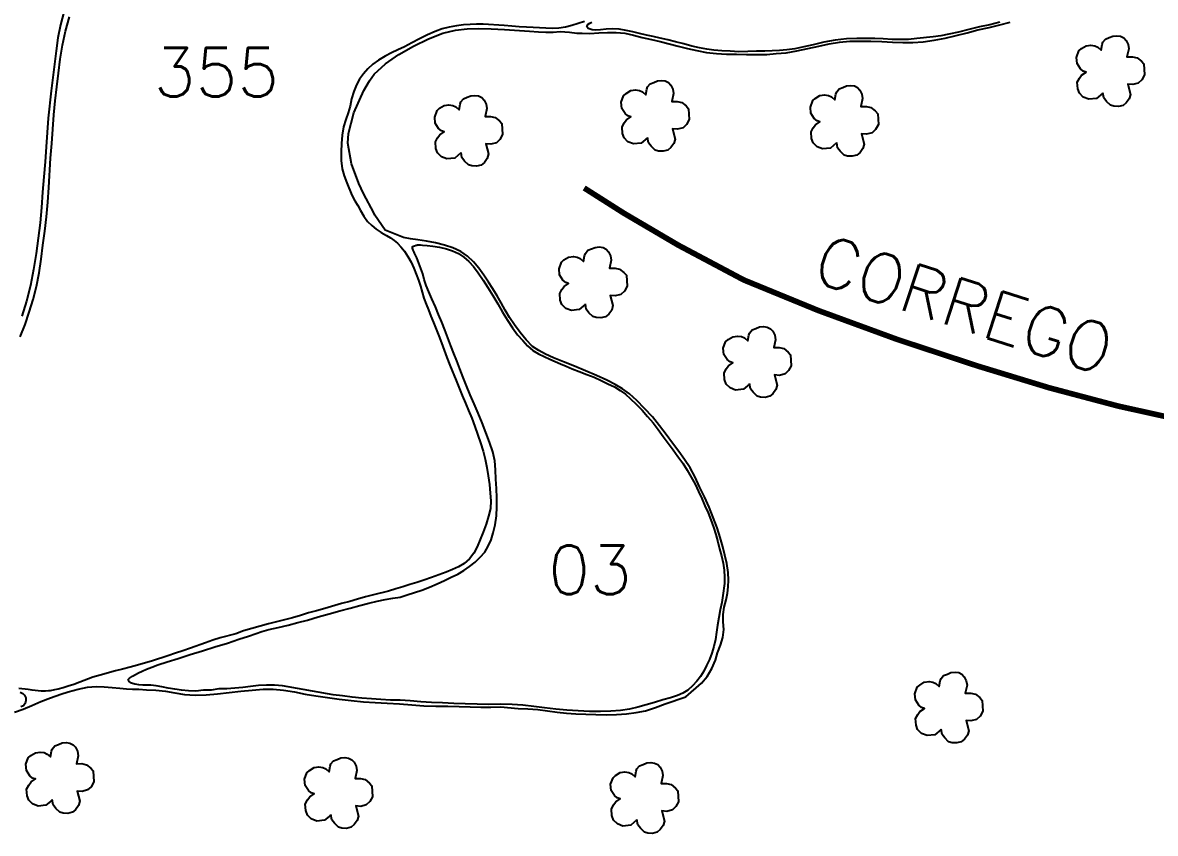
# Model space of a CAD drawing. Extents: x 729642 to 735582, y 7828609 to 7832809.
# Drawn here: x 732047 to 732651, y 7830048 to 7830480 of the extents above; entities that cross this region are included whole.
import ezdxf

# ---------------------------------------------------------------- set-up
doc = ezdxf.new("R2010")
doc.units = 0
doc.header["$MEASUREMENT"] = 0
doc.linetypes.add('CONTINUO', pattern=[0])
doc.linetypes.add('LIN0', pattern=[0])
for name, color, linetype in [('0114000611', 1, 'Continuous'), ('0114000611002', 5, 'LIN0'), ('0114000611003', 5, 'LIN0'), ('0114000611354', 5, 'LIN0'), ('0114000611355', 5, 'LIN0'), ('0114000611359', 5, 'LIN0'), ('_SIMBOLO ARVORE', 94, 'Continuous'), ('CURSOS_D_AGUA', 4, 'Continuous'), ('TEXTO_NUN_TAL', 7, 'Continuous')]:
    doc.layers.add(name, color=color, linetype=linetype)
doc.layers.add('TEXTO_DIVERSOS', color=7, linetype='Continuous', lineweight=5)
doc.styles.add('Simplex', font='simplex.shx')

msp = doc.modelspace()

# ---------------------------------------------------------------- linework, layer by layer
at = {"layer": '0114000611'}
msp.add_lwpolyline([(732043.06, 7830112.31), (732047.67, 7830114.08), (732052.3, 7830115.93), (732057.1, 7830118.01), (732062.24, 7830120.06), (732067.75, 7830121.97), (732071.66, 7830123.14), (732076.94, 7830124.69), (732081.92, 7830125.8), (732086.51, 7830126.15), (732090.88, 7830125.91), (732095.15, 7830125.56), (732099.23, 7830125.19), (732102.72, 7830124.88), (732105.82, 7830124.65), (732109.24, 7830124.64), (732113.4, 7830124.3), (732118.3, 7830124.06), (732123.5, 7830123.5), (732128.47, 7830122.62), (732133.69, 7830121.78), (732139.25, 7830121.39), (732145.09, 7830121.55), (732151.21, 7830122.16), (732157.42, 7830122.87), (732163.55, 7830123.53), (732169.63, 7830124.2), (732175.51, 7830124.68), (732180.8, 7830124.67), (732186.35, 7830124.09), (732192.11, 7830123.14), (732197.83, 7830122.02), (732203.62, 7830121.06), (732209.68, 7830120.18), (732215.97, 7830119.34), (732222.38, 7830118.58), (732228.85, 7830117.95), (732235.23, 7830117.47), (732241.57, 7830117.12), (732248.12, 7830116.85), (732254.6, 7830116.33), (732261.07, 7830115.81), (732267.48, 7830115.58), (732273.79, 7830115.53), (732279.89, 7830115.47), (732285.74, 7830115.25), (732291.44, 7830114.99), (732296.81, 7830115.06), (732301.85, 7830115.22), (732311.33, 7830114.4), (732316.54, 7830114.09), (732321.78, 7830113.79), (732326.95, 7830113.07), (732332.1, 7830112.4), (732337.09, 7830111.95), (732342.09, 7830111.58), (732347.29, 7830111.31), (732352.69, 7830111.13), (732358.21, 7830111.03), (732363.75, 7830111.24), (732369.03, 7830111.56), (732374.08, 7830112.23), (732379.04, 7830113.09), (732384.41, 7830114.94), (732389.56, 7830116.89), (732400.58, 7830120.54), (732408.91, 7830127.9), (732411.97, 7830131.43), (732414.53, 7830135.67), (732416.38, 7830140.03), (732417.41, 7830144.08), (732419.03, 7830148.13), (732420.36, 7830152.24), (732420.76, 7830156.44), (732420.41, 7830160.58), (732420.43, 7830164.5), (732421.11, 7830168.37), (732422.07, 7830172.27), (732422.85, 7830175.84), (732423.17, 7830179.16), (732423.25, 7830182.63), (732423.17, 7830186.82), (732422.48, 7830191.51), (732421.38, 7830195.94), (732420.24, 7830200.5), (732418.97, 7830205.47), (732417.33, 7830210.62), (732415.22, 7830216.06), (732413.02, 7830221.56), (732410.6, 7830227.05), (732407.96, 7830232.36), (732405.5, 7830237.55), (732402.86, 7830242.49), (732399.93, 7830246.99), (732396.85, 7830251.29), (732393.57, 7830255.66), (732390.15, 7830260.26), (732386.58, 7830264.95), (732382.77, 7830269.67), (732378.67, 7830274.18), (732374.55, 7830278.4), (732370.55, 7830281.95), (732366.86, 7830284.71), (732363.01, 7830287.01), (732358.54, 7830289.19), (732353.01, 7830291.76), (732347.16, 7830294.27), (732341.25, 7830296.62), (732335.54, 7830299.01), (732330.21, 7830301.12), (732325.93, 7830303.18), (732322.24, 7830304.96), (732318.92, 7830307.23), (732315.6, 7830310.71), (732312.29, 7830314.63), (732309.39, 7830318.65), (732306.77, 7830322.69), (732304.44, 7830326.57), (732302.3, 7830330.37), (732300.11, 7830334.14), (732297.86, 7830337.86), (732295.49, 7830341.5), (732292.97, 7830345.18), (732290.34, 7830348.83), (732287.5, 7830352.32), (732284.31, 7830355.38), (732280.69, 7830357.8), (732276.6, 7830359.66), (732272.03, 7830361.15), (732267.23, 7830362.32), (732262.42, 7830363.25), (732257.96, 7830364.02), (732253.98, 7830364.57), (732250.16, 7830365.22), (732240.48, 7830369.15), (732234.99, 7830377.06), (732234.35, 7830378.34), (732228.85, 7830388.76), (732226.52, 7830393.92), (732222.52, 7830404.5), (732220.64, 7830415.52), (732220.88, 7830420.58), (732223.84, 7830431.69), (732229.07, 7830443.57), (732232.05, 7830448.73), (732234.63, 7830452.18), (732240.59, 7830457.7), (732247.73, 7830462.73), (732255.5, 7830467.16), (732263.52, 7830471.09), (732271.22, 7830474.08), (732277.89, 7830475.66), (732284.06, 7830476.33), (732290.32, 7830476.61), (732296.96, 7830476.36), (732303.98, 7830476.08), (732317.41, 7830475.13), (732322.16, 7830474.71), (732326.06, 7830474.57), (732329.99, 7830474.58), (732333.63, 7830474.94), (732336.12, 7830474.79), (732338.7, 7830474.62), (732342.52, 7830474.15), (732345.31, 7830474.1), (732349.56, 7830473.95), (732354.23, 7830474.23), (732358.89, 7830474.41), (732363.49, 7830474.4), (732368.17, 7830474.01), (732372.66, 7830473.1), (732377.43, 7830471.84), (732382.33, 7830470.73), (732387.02, 7830469.59), (732391.76, 7830468.47), (732396.59, 7830467.21), (732401.45, 7830465.88), (732406.51, 7830464.8), (732411.57, 7830463.77), (732416.88, 7830463.32), (732422.23, 7830462.98), (732427.55, 7830462.84), (732432.94, 7830462.78), (732438.41, 7830462.8), (732443.75, 7830462.8), (732448.76, 7830463.2), (732454.04, 7830463.64), (732459.78, 7830464.72), (732465.64, 7830465.89), (732471.39, 7830467.1), (732476.93, 7830468.33), (732482.4, 7830469.31), (732487.9, 7830469.75), (732493.55, 7830469.82), (732499.13, 7830469.82), (732504.92, 7830469.6), (732510.71, 7830469.22), (732516.11, 7830469.11), (732521.56, 7830469.18), (732527.07, 7830469.55), (732532.82, 7830470.3), (732538.69, 7830471.48), (732544.64, 7830472.88), (732550.41, 7830474.3), (732556.19, 7830475.85), (732562.07, 7830477.15), (732567.79, 7830478.45), (732573.28, 7830479.93)], dxfattribs=at)
at = {"layer": '0114000611002', "linetype": 'ByBlock'}
msp.add_lwpolyline([(732567.89, 7830480.01), (732562.5, 7830478.57), (732556.97, 7830477.4), (732551.34, 7830476.08), (732545.82, 7830474.7), (732540.75, 7830473.52), (732536.34, 7830472.58), (732532.28, 7830472.15), (732523.65, 7830471.2), (732519.27, 7830470.79), (732514.96, 7830470.64), (732510.41, 7830470.75), (732505.78, 7830471.04), (732501.22, 7830471.26), (732496.67, 7830471.26), (732491.65, 7830471.31), (732486.09, 7830471.02), (732480.11, 7830470.37), (732474.1, 7830469.24), (732468.39, 7830467.88), (732463.53, 7830466.8), (732458.74, 7830465.82), (732454.42, 7830465.13), (732450.42, 7830464.86), (732446.55, 7830464.63), (732442.61, 7830464.52), (732438.25, 7830464.41), (732433.66, 7830464.27), (732428.85, 7830464.23), (732424.17, 7830464.46), (732419.75, 7830464.75), (732415.6, 7830465.11), (732411.73, 7830465.58), (732407.86, 7830466.31), (732403.81, 7830467.2), (732399.62, 7830468.35), (732395.13, 7830469.41), (732390.94, 7830470.6), (732386.85, 7830471.5), (732383.25, 7830472.28), (732379.66, 7830473.07), (732375.99, 7830473.92), (732372.35, 7830474.83), (732368.78, 7830475.53), (732365.14, 7830476.14), (732361.63, 7830476.4), (732358.25, 7830476.24), (732355.12, 7830475.86), (732352.53, 7830475.69), (732350.67, 7830475.9), (732348.6, 7830476.5), (732348.23, 7830477.04), (732347.89, 7830477.68), (732348.56, 7830478.94), (732349.55, 7830479.43), (732350.53, 7830479.88)], dxfattribs=at)
at = {"layer": '0114000611003', "linetype": 'ByBlock', "elevation": 704.2}
msp.add_lwpolyline([(732104.38, 7830130.59), (732105.89, 7830131.52), (732107.46, 7830132.41), (732109.02, 7830133.27), (732110.98, 7830134.24), (732113.43, 7830135.35), (732116.17, 7830136.43), (732119.44, 7830137.56), (732124.3, 7830139.18), (732130.22, 7830141), (732136.6, 7830143.07), (732143.12, 7830145.14), (732149.83, 7830147.11), (732156.46, 7830149.14), (732162.58, 7830151.21), (732167.71, 7830152.91), (732171.73, 7830154.33), (732174.84, 7830155.44), (732178.52, 7830156.36), (732183.51, 7830157.41), (732188.89, 7830158.7), (732193.92, 7830160.11), (732199.05, 7830161.4), (732204.78, 7830163.09), (732210.63, 7830164.75), (732216.37, 7830166.29), (732221.9, 7830167.74), (732227.04, 7830169.24), (732231.84, 7830170.49), (732236.28, 7830171.59), (732240.51, 7830172.46), (732244.54, 7830173.12), (732248.46, 7830173.7), (732252.16, 7830174.81), (732256.03, 7830176.08), (732259.98, 7830177.47), (732264.03, 7830179.04), (732268.13, 7830180.7), (732271.99, 7830182.58), (732275.66, 7830184.31), (732279.15, 7830185.96), (732282.42, 7830187.78), (732285.44, 7830189.91), (732288.37, 7830192.34), (732291.13, 7830194.93), (732293.48, 7830197.69), (732295.39, 7830200.8), (732296.85, 7830204.19), (732298.04, 7830207.89), (732299.06, 7830212.26), (732299.78, 7830216.93), (732299.98, 7830221.76), (732299.89, 7830226.63), (732299.71, 7830231.54), (732299.47, 7830236.51), (732299.31, 7830241.43), (732298.83, 7830246.24), (732297.84, 7830251.14), (732296.12, 7830256.19), (732294.11, 7830261.34), (732292.07, 7830266.59), (732289.98, 7830271.73), (732287.89, 7830276.67), (732285.76, 7830281.47), (732283.75, 7830286.14), (732281.95, 7830290.7), (732280.29, 7830295.32), (732278.57, 7830299.48), (732277, 7830303.46), (732275.5, 7830307.54), (732273.87, 7830311.76), (732272.19, 7830316.11), (732270.58, 7830320.22), (732268.96, 7830324.2), (732267.22, 7830328.26), (732265.38, 7830332.5), (732263.69, 7830336.34), (732262.24, 7830339.75), (732261.28, 7830342.89), (732260.48, 7830345.95), (732259.53, 7830348.75), (732258.39, 7830351.57), (732257.32, 7830354.46), (732256.09, 7830356.84), (732255.87, 7830357.39), (732255.35, 7830358.56), (732255.06, 7830359.62), (732255.12, 7830360.41), (732256.07, 7830360.81), (732256.9, 7830361.11), (732257.49, 7830361.11), (732257.66, 7830361.28), (732258.51, 7830361.36), (732259.22, 7830361.3), (732260.42, 7830361.24), (732262.84, 7830361.02), (732265.89, 7830360.66), (732269.5, 7830360.03), (732273.07, 7830359.2), (732276.4, 7830358.12), (732279.49, 7830356.65), (732282.39, 7830354.81), (732284.97, 7830352.51), (732287.51, 7830349.76), (732290.05, 7830346.4), (732292.61, 7830342.57), (732295.23, 7830338.53), (732297.84, 7830334.28), (732300.41, 7830329.95), (732303, 7830325.5), (732305.58, 7830321.14), (732308.23, 7830317.12), (732311.01, 7830313.46), (732313.73, 7830310.31), (732316.33, 7830307.47), (732319.11, 7830305.09), (732322.1, 7830303.27), (732325.16, 7830301.77), (732328.15, 7830300.46), (732330.95, 7830299.21), (732333.94, 7830297.94), (732336.88, 7830296.68), (732340.04, 7830295.3), (732343.79, 7830293.8), (732347.8, 7830292.35), (732351.74, 7830290.77), (732355.51, 7830289.05), (732359.15, 7830287.29), (732362.65, 7830285.61), (732365.65, 7830283.81), (732368.4, 7830281.73), (732371.21, 7830279.25), (732374.24, 7830276.43), (732377.28, 7830273.22), (732380.27, 7830269.9), (732383.16, 7830266.44), (732385.92, 7830262.93), (732388.56, 7830259.31), (732391.2, 7830255.71), (732393.85, 7830252.21), (732396.4, 7830248.66), (732398.95, 7830245.09), (732401.26, 7830241.38), (732403.49, 7830237.6), (732405.56, 7830233.78), (732407.37, 7830229.94), (732409.17, 7830226.17), (732410.81, 7830222.36), (732412.44, 7830218.63), (732413.84, 7830214.79), (732415.26, 7830210.93), (732416.52, 7830206.99), (732417.64, 7830203.18), (732418.6, 7830199.4), (732419.58, 7830195.61), (732420.42, 7830191.77), (732421, 7830187.97), (732421.27, 7830184.3), (732421.23, 7830180.85), (732420.39, 7830174.46), (732419.7, 7830170.75), (732418.9, 7830166.99), (732418.11, 7830162.9), (732417.52, 7830158.82), (732416.97, 7830154.95), (732416.33, 7830151.19), (732415.53, 7830147.42), (732414.51, 7830143.84), (732413.19, 7830140.39), (732411.67, 7830137.18), (732410.11, 7830134.22), (732408.42, 7830131.4), (732406.47, 7830128.89), (732404.08, 7830126.34), (732401.71, 7830124.05), (732399.05, 7830122.54), (732396.09, 7830121.33), (732392.42, 7830120.04), (732388.32, 7830118.88), (732383.93, 7830117.58), (732379.45, 7830116.3), (732375.09, 7830115.1), (732370.56, 7830114.07), (732365.84, 7830113.27), (732360.73, 7830112.84), (732355.18, 7830112.78), (732349.34, 7830112.82), (732343.27, 7830113.07), (732337.27, 7830113.48), (732331.31, 7830114.02), (732325.4, 7830114.75), (732319.57, 7830115.43), (732313.84, 7830116.07), (732308.07, 7830116.45), (732302.04, 7830116.57), (732295.77, 7830116.56), (732289.44, 7830116.62), (732283.14, 7830116.78), (732276.98, 7830117.03), (732270.97, 7830117.33), (732265.1, 7830117.6), (732259.43, 7830117.94), (732253.85, 7830118.35), (732248.41, 7830118.72), (732243.24, 7830118.85), (732238.23, 7830119.13), (732233.16, 7830119.56), (732227.98, 7830119.87), (732222.84, 7830120.34), (732217.78, 7830121.02), (732212.8, 7830121.64), (732185.8, 7830126.42), (732181.45, 7830126.74), (732177.21, 7830126.84), (732173, 7830126.57), (732168.8, 7830126.07), (732164.6, 7830125.56), (732160.37, 7830125.13), (732156.12, 7830124.75), (732151.89, 7830124.75), (732147.74, 7830124.14), (732143.71, 7830124.14), (732139.67, 7830123.63), (732135.81, 7830123.74), (732131.98, 7830124.11), (732128.42, 7830124.63), (732124.84, 7830125.22), (732121.56, 7830125.84), (732118.46, 7830126.43), (732115.59, 7830126.74), (732113.58, 7830126.75), (732112.6, 7830126.71), (732111.4, 7830126.85), (732109.3, 7830127.03), (732107.14, 7830127.35), (732105.44, 7830127.91), (732104.2, 7830128.71), (732103.57, 7830129.73), (732104.38, 7830130.59)], dxfattribs=at)
at = {"layer": '0114000611354', "color": 5}
msp.add_lwpolyline([(732069.39, 7830485.19), (732067.56, 7830478.53), (732066.22, 7830471.63), (732065.27, 7830464.61), (732064.43, 7830457.55), (732062.67, 7830443.45), (732061.08, 7830428.81), (732060.45, 7830421.24), (732059.96, 7830413.52), (732059.42, 7830405.58), (732058.7, 7830397.51), (732058.04, 7830389.39), (732057.48, 7830381.2), (732056.71, 7830373.1), (732055.73, 7830364.92), (732054.53, 7830356.64), (732053.22, 7830348.23), (732051.5, 7830339.72), (732049.39, 7830331.34), (732046.97, 7830323.41)], dxfattribs=at)
at = {"layer": '0114000611355', "color": 5}
for points in [[(732046.15, 7830312.28), (732048.66, 7830318.83), (732050.84, 7830325.43), (732052.95, 7830332.22), (732054.73, 7830339.2), (732056.17, 7830346.39), (732057.26, 7830353.71), (732058.24, 7830361.09), (732059.16, 7830368.62), (732060.02, 7830376.3), (732060.74, 7830384.09), (732061.37, 7830391.92), (732062.32, 7830407.58), (732062.96, 7830415.39), (732064.05, 7830430.62), (732064.74, 7830438.08), (732065.54, 7830445.44), (732066.42, 7830452.77), (732067.41, 7830460.21), (732068.57, 7830467.68), (732070.2, 7830475.18), (732072.28, 7830482.85)], [(732346.66, 7830480.34), (732343.26, 7830479.2), (732339.88, 7830478.2), (732336.48, 7830477.31), (732333.02, 7830476.72), (732329.55, 7830476.63), (732326.03, 7830476.66), (732319.27, 7830477.05), (732315.66, 7830477.36), (732311.82, 7830477.54), (732307.93, 7830477.79), (732303.92, 7830478.08), (732292.66, 7830478.81), (732289.18, 7830478.89), (732285.72, 7830478.78), (732282.17, 7830478.46), (732278.38, 7830477.99), (732274.55, 7830477.32), (732270.87, 7830476.33), (732267.12, 7830474.97), (732263.02, 7830473.27), (732258.74, 7830471.09), (732254.6, 7830468.94), (732250.78, 7830466.87), (732247.24, 7830465.2), (732243.77, 7830463.62), (732240.43, 7830461.77), (732237, 7830459.75), (732233.88, 7830457.49), (732231.23, 7830455.01), (732228.91, 7830452.35), (732226.86, 7830449.58), (732225.18, 7830446.5), (732223.75, 7830442.93), (732222.58, 7830439.12), (732221.75, 7830435.23), (732220.84, 7830431.57), (732219.52, 7830428.05), (732218.3, 7830424.12), (732217.55, 7830419.84), (732217.14, 7830415.4), (732216.98, 7830410.85), (732217.05, 7830406.21), (732217.56, 7830401.89), (732218.66, 7830398.06), (732220.01, 7830394.4), (732222.73, 7830387.75), (732224.33, 7830384.86), (732225.93, 7830382.25), (732227.37, 7830379.59), (732229.07, 7830376.58), (732231.07, 7830373.84), (732233.34, 7830371.59), (732235.75, 7830369.69), (732238.42, 7830367.85), (732241.13, 7830366.28), (732243.35, 7830365.02), (732245.26, 7830363.73), (732246.97, 7830362.19), (732248.83, 7830360.33), (732250.78, 7830357.93), (732252.61, 7830355.12), (732254.24, 7830352.09), (732255.7, 7830348.98), (732258.19, 7830342.59), (732259.33, 7830339.36), (732260.25, 7830336.17), (732261.13, 7830333), (732262.28, 7830329.79), (732263.49, 7830326.64), (732264.76, 7830323.38), (732266.24, 7830320.04), (732268.97, 7830312.9), (732270.43, 7830309.12), (732273.4, 7830301.3), (732274.99, 7830297.23), (732278.32, 7830289.06), (732281.44, 7830281.13), (732283.21, 7830277.06), (732284.91, 7830273.04), (732286.57, 7830268.94), (732288.2, 7830264.57), (732291.24, 7830255.87), (732292.6, 7830251.49), (732293.67, 7830247.16), (732294.56, 7830242.76), (732295.31, 7830238.21), (732295.99, 7830233.62), (732296.46, 7830229.09), (732296.78, 7830224.89), (732296.53, 7830220.84), (732295.57, 7830216.78), (732294.19, 7830212.49), (732292.62, 7830208.28), (732289.46, 7830200.51), (732287.63, 7830197.01), (732285.33, 7830194), (732282.63, 7830191.61), (732279.6, 7830189.83), (732276.41, 7830188.41), (732272.96, 7830187), (732265.1, 7830184.2), (732261.14, 7830182.76), (732257.33, 7830181.53), (732253.67, 7830180.32), (732249.86, 7830179.15), (732246.1, 7830178.02), (732242.18, 7830176.91), (732234.22, 7830174.92), (732230.08, 7830173.79), (732225.8, 7830172.66), (732221.6, 7830171.4), (732217.19, 7830170.27), (732208.28, 7830167.62), (732203.83, 7830166.38), (732199.58, 7830165.23), (732195.43, 7830163.89), (732191.19, 7830162.69), (732186.92, 7830161.6), (732178.28, 7830159.46), (732173.91, 7830158.17), (732165.07, 7830155.64), (732160.92, 7830154.18), (732152.67, 7830151.97), (732148.61, 7830150.7), (732144.71, 7830149.36), (732136.79, 7830146.51), (732132.75, 7830145.13), (732128.75, 7830143.78), (732124.72, 7830142.48), (732116.6, 7830139.79), (732108.58, 7830137.47), (732104.62, 7830136.36), (732100.66, 7830135.38), (732096.78, 7830134.37), (732088.69, 7830132.14), (732084.85, 7830130.95), (732077.8, 7830128.34), (732074.59, 7830127.2), (732071.67, 7830126.23), (732068.96, 7830125.43), (732066.34, 7830124.72), (732064.32, 7830124.24), (732061.97, 7830123.77), (732061.19, 7830123.69), (732059.66, 7830123.62), (732057.3, 7830123.66), (732052.46, 7830124.03), (732050.28, 7830124.4), (732045.37, 7830125.04)]]:
    msp.add_lwpolyline(points, dxfattribs=at)
at = {"layer": '0114000611359', "color": 5, "elevation": 722.5}
msp.add_lwpolyline([(732046.14, 7830123.1), (732047.48, 7830122.41), (732048.4, 7830121.5), (732049.07, 7830120.04), (732049.12, 7830118.67), (732048.89, 7830117.66), (732048.6, 7830116.82), (732048.12, 7830116.2), (732047.41, 7830115.63), (732046.49, 7830115.19)], dxfattribs=at)
at = {"layer": '_SIMBOLO ARVORE', "linetype": 'CONTINUO'}
for points in [[(732622.65, 7830442.1, 0), (732619.39, 7830439.36, 0), (732615.25, 7830438.89, 0), (732612.29, 7830440.03, 0), (732610.2, 7830442.09, 0), (732609.33, 7830444.45, 0), (732609.1, 7830447.94, 0), (732610.23, 7830450.14, 0), (732611.42, 7830451.76, 0), (732613.81, 7830453.38, 0), (732612.29, 7830453.87, 0), (732610.79, 7830455.1, 0), (732609.03, 7830457.88, 0), (732608.71, 7830461.18, 0), (732609.98, 7830464.62, 0), (732611.32, 7830465.86, 0), (732613.75, 7830467.35, 0), (732616.31, 7830467.69, 0), (732618.35, 7830467.4, 0), (732619.97, 7830466.65, 0), (732621.74, 7830465.07, 0), (732622.27, 7830468.09, 0), (732622.72, 7830469.29, 0), (732624.04, 7830470.97, 0), (732626.01, 7830471.69, 0), (732627.94, 7830472.55, 0), (732630.1, 7830472.74, 0), (732632.14, 7830472.45, 0), (732633.8, 7830471.57, 0), (732635.04, 7830470.24, 0), (732636.12, 7830468.11, 0), (732636.54, 7830465.73, 0), (732635.56, 7830461.51, 0), (732638.52, 7830461.55, 0), (732640.97, 7830460.96, 0), (732643.28, 7830459.13, 0), (732644.56, 7830457.67, 0), (732644.91, 7830451.85, 0), (732643.48, 7830449.24, 0), (732641.59, 7830447.5, 0), (732638.6, 7830446.71, 0), (732635.98, 7830446.94, 0), (732637.38, 7830441.5, 0), (732636.74, 7830439.18, 0), (732635.17, 7830436.97, 0), (732633.44, 7830435.59, 0), (732630.98, 7830434.99, 0), (732628.54, 7830435.13, 0), (732626.71, 7830435.65, 0), (732624.62, 7830437.71, 0), (732623.19, 7830439.57, 0), (732622.76, 7830442.38, 0)], [(732380.16, 7830418.27, 0), (732376.9, 7830415.53, 0), (732372.76, 7830415.05, 0), (732369.8, 7830416.2, 0), (732367.71, 7830418.26, 0), (732366.84, 7830420.62, 0), (732366.61, 7830424.1, 0), (732367.74, 7830426.3, 0), (732368.93, 7830427.93, 0), (732371.32, 7830429.55, 0), (732369.8, 7830430.03, 0), (732368.3, 7830431.27, 0), (732366.54, 7830434.04, 0), (732366.22, 7830437.35, 0), (732367.49, 7830440.79, 0), (732368.83, 7830442.02, 0), (732371.26, 7830443.51, 0), (732373.82, 7830443.85, 0), (732375.86, 7830443.56, 0), (732377.48, 7830442.81, 0), (732379.25, 7830441.23, 0), (732379.78, 7830444.25, 0), (732380.23, 7830445.46, 0), (732381.55, 7830447.13, 0), (732383.52, 7830447.86, 0), (732385.45, 7830448.71, 0), (732387.61, 7830448.91, 0), (732389.65, 7830448.62, 0), (732391.31, 7830447.74, 0), (732392.55, 7830446.41, 0), (732393.63, 7830444.27, 0), (732394.05, 7830441.9, 0), (732393.07, 7830437.67, 0), (732396.03, 7830437.72, 0), (732398.48, 7830437.13, 0), (732400.79, 7830435.3, 0), (732402.07, 7830433.83, 0), (732402.42, 7830428.01, 0), (732400.99, 7830425.4, 0), (732399.1, 7830423.67, 0), (732396.11, 7830422.87, 0), (732393.49, 7830423.1, 0), (732394.89, 7830417.66, 0), (732394.25, 7830415.35, 0), (732392.68, 7830413.13, 0), (732390.95, 7830411.75, 0), (732388.49, 7830411.15, 0), (732386.05, 7830411.3, 0), (732384.22, 7830411.82, 0), (732382.13, 7830413.87, 0), (732380.7, 7830415.73, 0), (732380.26, 7830418.55, 0)], [(732480.87, 7830415.62, 0), (732477.61, 7830412.88, 0), (732473.46, 7830412.4, 0), (732470.51, 7830413.55, 0), (732468.41, 7830415.61, 0), (732467.55, 7830417.97, 0), (732467.31, 7830421.45, 0), (732468.44, 7830423.65, 0), (732469.64, 7830425.28, 0), (732472.02, 7830426.9, 0), (732470.5, 7830427.38, 0), (732469.01, 7830428.62, 0), (732467.24, 7830431.39, 0), (732466.93, 7830434.7, 0), (732468.2, 7830438.14, 0), (732469.53, 7830439.37, 0), (732471.97, 7830440.86, 0), (732474.52, 7830441.2, 0), (732476.57, 7830440.91, 0), (732478.18, 7830440.16, 0), (732479.95, 7830438.58, 0), (732480.49, 7830441.6, 0), (732480.94, 7830442.81, 0), (732482.26, 7830444.49, 0), (732484.23, 7830445.21, 0), (732486.15, 7830446.06, 0), (732488.31, 7830446.26, 0), (732490.36, 7830445.97, 0), (732492.02, 7830445.09, 0), (732493.25, 7830443.76, 0), (732494.33, 7830441.62, 0), (732494.76, 7830439.25, 0), (732493.77, 7830435.02, 0), (732496.74, 7830435.07, 0), (732499.19, 7830434.48, 0), (732501.5, 7830432.65, 0), (732502.78, 7830431.18, 0), (732503.13, 7830425.36, 0), (732501.7, 7830422.76, 0), (732499.8, 7830421.02, 0), (732496.82, 7830420.22, 0), (732494.2, 7830420.45, 0), (732495.6, 7830415.01, 0), (732494.96, 7830412.7, 0), (732493.39, 7830410.48, 0), (732491.66, 7830409.11, 0), (732489.2, 7830408.5, 0), (732486.76, 7830408.65, 0), (732484.93, 7830409.17, 0), (732482.83, 7830411.23, 0), (732481.41, 7830413.08, 0), (732480.97, 7830415.9, 0)], [(732280.78, 7830410.32, 0), (732277.52, 7830407.58, 0), (732273.38, 7830407.11, 0), (732270.42, 7830408.25, 0), (732268.33, 7830410.31, 0), (732267.46, 7830412.67, 0), (732267.23, 7830416.16, 0), (732268.36, 7830418.36, 0), (732269.55, 7830419.98, 0), (732271.93, 7830421.6, 0), (732270.42, 7830422.09, 0), (732268.92, 7830423.32, 0), (732267.16, 7830426.1, 0), (732266.84, 7830429.4, 0), (732268.11, 7830432.84, 0), (732269.45, 7830434.08, 0), (732271.88, 7830435.56, 0), (732274.44, 7830435.91, 0), (732276.48, 7830435.61, 0), (732278.1, 7830434.87, 0), (732279.87, 7830433.29, 0), (732280.4, 7830436.31, 0), (732280.85, 7830437.51, 0), (732282.17, 7830439.19, 0), (732284.14, 7830439.91, 0), (732286.06, 7830440.76, 0), (732288.23, 7830440.96, 0), (732290.27, 7830440.67, 0), (732291.93, 7830439.79, 0), (732293.17, 7830438.46, 0), (732294.25, 7830436.33, 0), (732294.67, 7830433.95, 0), (732293.69, 7830429.73, 0), (732296.65, 7830429.77, 0), (732299.1, 7830429.18, 0), (732301.41, 7830427.35, 0), (732302.69, 7830425.89, 0), (732303.04, 7830420.06, 0), (732301.61, 7830417.46, 0), (732299.72, 7830415.72, 0), (732296.73, 7830414.92, 0), (732294.11, 7830415.15, 0), (732295.51, 7830409.72, 0), (732294.87, 7830407.4, 0), (732293.3, 7830405.19, 0), (732291.57, 7830403.81, 0), (732289.11, 7830403.2, 0), (732286.67, 7830403.35, 0), (732284.84, 7830403.87, 0), (732282.75, 7830405.93, 0), (732281.32, 7830407.79, 0), (732280.88, 7830410.6, 0)], [(732347.04, 7830329.55, 0), (732343.77, 7830326.81, 0), (732339.63, 7830326.33, 0), (732336.68, 7830327.48, 0), (732334.58, 7830329.53, 0), (732333.71, 7830331.89, 0), (732333.48, 7830335.38, 0), (732334.61, 7830337.58, 0), (732335.8, 7830339.21, 0), (732338.19, 7830340.82, 0), (732336.67, 7830341.31, 0), (732335.17, 7830342.54, 0), (732333.41, 7830345.32, 0), (732333.09, 7830348.62, 0), (732334.36, 7830352.07, 0), (732335.7, 7830353.3, 0), (732338.13, 7830354.79, 0), (732340.69, 7830355.13, 0), (732342.73, 7830354.84, 0), (732344.35, 7830354.09, 0), (732346.12, 7830352.51, 0), (732346.65, 7830355.53, 0), (732347.1, 7830356.74, 0), (732348.43, 7830358.41, 0), (732350.4, 7830359.13, 0), (732352.32, 7830359.99, 0), (732354.48, 7830360.19, 0), (732356.52, 7830359.89, 0), (732358.19, 7830359.02, 0), (732359.42, 7830357.68, 0), (732360.5, 7830355.55, 0), (732360.92, 7830353.18, 0), (732359.94, 7830348.95, 0), (732362.9, 7830348.99, 0), (732365.36, 7830348.4, 0), (732367.67, 7830346.57, 0), (732368.95, 7830345.11, 0), (732369.29, 7830339.29, 0), (732367.87, 7830336.68, 0), (732365.97, 7830334.94, 0), (732362.98, 7830334.15, 0), (732360.37, 7830334.38, 0), (732361.77, 7830328.94, 0), (732361.12, 7830326.62, 0), (732359.55, 7830324.41, 0), (732357.82, 7830323.03, 0), (732355.36, 7830322.43, 0), (732352.92, 7830322.58, 0), (732351.1, 7830323.09, 0), (732349, 7830325.15, 0), (732347.57, 7830327.01, 0), (732347.14, 7830329.83, 0)], [(732434.49, 7830287.17, 0), (732431.23, 7830284.43, 0), (732427.09, 7830283.95, 0), (732424.13, 7830285.1, 0), (732422.04, 7830287.16, 0), (732421.17, 7830289.52, 0), (732420.94, 7830293, 0), (732422.07, 7830295.2, 0), (732423.26, 7830296.83, 0), (732425.64, 7830298.45, 0), (732424.13, 7830298.93, 0), (732422.63, 7830300.17, 0), (732420.87, 7830302.95, 0), (732420.55, 7830306.25, 0), (732421.82, 7830309.69, 0), (732423.16, 7830310.92, 0), (732425.59, 7830312.41, 0), (732428.15, 7830312.75, 0), (732430.19, 7830312.46, 0), (732431.8, 7830311.72, 0), (732433.58, 7830310.13, 0), (732434.11, 7830313.16, 0), (732434.56, 7830314.36, 0), (732435.88, 7830316.04, 0), (732437.85, 7830316.76, 0), (732439.77, 7830317.61, 0), (732441.94, 7830317.81, 0), (732443.98, 7830317.52, 0), (732445.64, 7830316.64, 0), (732446.88, 7830315.31, 0), (732447.96, 7830313.18, 0), (732448.38, 7830310.8, 0), (732447.4, 7830306.57, 0), (732450.36, 7830306.62, 0), (732452.81, 7830306.03, 0), (732455.12, 7830304.2, 0), (732456.4, 7830302.74, 0), (732456.75, 7830296.91, 0), (732455.32, 7830294.31, 0), (732453.43, 7830292.57, 0), (732450.44, 7830291.77, 0), (732447.82, 7830292, 0), (732449.22, 7830286.57, 0), (732448.58, 7830284.25, 0), (732447.01, 7830282.04, 0), (732445.28, 7830280.66, 0), (732442.82, 7830280.05, 0), (732440.38, 7830280.2, 0), (732438.55, 7830280.72, 0), (732436.46, 7830282.78, 0), (732435.03, 7830284.63, 0), (732434.59, 7830287.45, 0)], [(732536.52, 7830103.1, 0), (732533.26, 7830100.37, 0), (732529.12, 7830099.89, 0), (732526.16, 7830101.04, 0), (732524.07, 7830103.09, 0), (732523.2, 7830105.45, 0), (732522.97, 7830108.94, 0), (732524.1, 7830111.14, 0), (732525.29, 7830112.76, 0), (732527.68, 7830114.38, 0), (732526.16, 7830114.87, 0), (732524.66, 7830116.1, 0), (732522.9, 7830118.88, 0), (732522.58, 7830122.18, 0), (732523.85, 7830125.63, 0), (732525.19, 7830126.86, 0), (732527.62, 7830128.35, 0), (732530.18, 7830128.69, 0), (732532.22, 7830128.4, 0), (732533.84, 7830127.65, 0), (732535.61, 7830126.07, 0), (732536.14, 7830129.09, 0), (732536.59, 7830130.3, 0), (732537.91, 7830131.97, 0), (732539.88, 7830132.69, 0), (732541.81, 7830133.55, 0), (732543.97, 7830133.75, 0), (732546.01, 7830133.45, 0), (732547.67, 7830132.58, 0), (732548.91, 7830131.24, 0), (732549.99, 7830129.11, 0), (732550.41, 7830126.74, 0), (732549.43, 7830122.51, 0), (732552.39, 7830122.55, 0), (732554.84, 7830121.96, 0), (732557.15, 7830120.13, 0), (732558.43, 7830118.67, 0), (732558.78, 7830112.85, 0), (732557.35, 7830110.24, 0), (732555.46, 7830108.5, 0), (732552.47, 7830107.71, 0), (732549.85, 7830107.94, 0), (732551.25, 7830102.5, 0), (732550.61, 7830100.18, 0), (732549.04, 7830097.97, 0), (732547.31, 7830096.59, 0), (732544.85, 7830095.99, 0), (732542.41, 7830096.13, 0), (732540.58, 7830096.65, 0), (732538.49, 7830098.71, 0), (732537.06, 7830100.57, 0), (732536.62, 7830103.38, 0)], [(732063.09, 7830065.55, 0), (732059.83, 7830062.82, 0), (732055.69, 7830062.34, 0), (732052.73, 7830063.49, 0), (732050.64, 7830065.54, 0), (732049.77, 7830067.9, 0), (732049.54, 7830071.39, 0), (732050.67, 7830073.59, 0), (732051.86, 7830075.21, 0), (732054.25, 7830076.83, 0), (732052.73, 7830077.32, 0), (732051.23, 7830078.55, 0), (732049.47, 7830081.33, 0), (732049.15, 7830084.63, 0), (732050.42, 7830088.07, 0), (732051.76, 7830089.31, 0), (732054.19, 7830090.8, 0), (732056.75, 7830091.14, 0), (732058.79, 7830090.85, 0), (732060.41, 7830090.1, 0), (732062.18, 7830088.52, 0), (732062.71, 7830091.54, 0), (732063.16, 7830092.75, 0), (732064.48, 7830094.42, 0), (732066.45, 7830095.14, 0), (732068.38, 7830096, 0), (732070.54, 7830096.19, 0), (732072.58, 7830095.9, 0), (732074.25, 7830095.02, 0), (732075.48, 7830093.69, 0), (732076.56, 7830091.56, 0), (732076.98, 7830089.19, 0), (732076, 7830084.96, 0), (732078.96, 7830085, 0), (732081.41, 7830084.41, 0), (732083.72, 7830082.58, 0), (732085.01, 7830081.12, 0), (732085.35, 7830075.3, 0), (732083.92, 7830072.69, 0), (732082.03, 7830070.95, 0), (732079.04, 7830070.16, 0), (732076.43, 7830070.39, 0), (732077.82, 7830064.95, 0), (732077.18, 7830062.63, 0), (732075.61, 7830060.42, 0), (732073.88, 7830059.04, 0), (732071.42, 7830058.44, 0), (732068.98, 7830058.58, 0), (732067.15, 7830059.1, 0), (732065.06, 7830061.16, 0), (732063.63, 7830063.02, 0), (732063.2, 7830065.83, 0)], [(732211.5, 7830057.61, 0), (732208.24, 7830054.87, 0), (732204.1, 7830054.39, 0), (732201.14, 7830055.54, 0), (732199.05, 7830057.6, 0), (732198.18, 7830059.96, 0), (732197.95, 7830063.44, 0), (732199.08, 7830065.64, 0), (732200.27, 7830067.27, 0), (732202.66, 7830068.89, 0), (732201.14, 7830069.37, 0), (732199.64, 7830070.61, 0), (732197.88, 7830073.38, 0), (732197.56, 7830076.69, 0), (732198.83, 7830080.13, 0), (732200.17, 7830081.36, 0), (732202.6, 7830082.85, 0), (732205.16, 7830083.19, 0), (732207.2, 7830082.9, 0), (732208.82, 7830082.15, 0), (732210.59, 7830080.57, 0), (732211.12, 7830083.59, 0), (732211.57, 7830084.8, 0), (732212.89, 7830086.48, 0), (732214.86, 7830087.2, 0), (732216.79, 7830088.05, 0), (732218.95, 7830088.25, 0), (732220.99, 7830087.96, 0), (732222.65, 7830087.08, 0), (732223.89, 7830085.75, 0), (732224.97, 7830083.61, 0), (732225.39, 7830081.24, 0), (732224.41, 7830077.01, 0), (732227.37, 7830077.06, 0), (732229.82, 7830076.47, 0), (732232.13, 7830074.64, 0), (732233.41, 7830073.17, 0), (732233.76, 7830067.35, 0), (732232.33, 7830064.74, 0), (732230.44, 7830063.01, 0), (732227.45, 7830062.21, 0), (732224.83, 7830062.44, 0), (732226.23, 7830057, 0), (732225.59, 7830054.69, 0), (732224.02, 7830052.47, 0), (732222.29, 7830051.1, 0), (732219.83, 7830050.49, 0), (732217.39, 7830050.64, 0), (732215.56, 7830051.16, 0), (732213.47, 7830053.22, 0), (732212.04, 7830055.07, 0), (732211.61, 7830057.89, 0)], [(732374.49, 7830054.96, 0), (732371.23, 7830052.22, 0), (732367.08, 7830051.74, 0), (732364.13, 7830052.89, 0), (732362.03, 7830054.95, 0), (732361.17, 7830057.31, 0), (732360.93, 7830060.79, 0), (732362.06, 7830062.99, 0), (732363.25, 7830064.62, 0), (732365.64, 7830066.24, 0), (732364.12, 7830066.72, 0), (732362.63, 7830067.96, 0), (732360.86, 7830070.73, 0), (732360.55, 7830074.04, 0), (732361.82, 7830077.48, 0), (732363.15, 7830078.71, 0), (732365.59, 7830080.2, 0), (732368.14, 7830080.54, 0), (732370.19, 7830080.25, 0), (732371.8, 7830079.51, 0), (732373.57, 7830077.92, 0), (732374.1, 7830080.95, 0), (732374.56, 7830082.15, 0), (732375.88, 7830083.83, 0), (732377.85, 7830084.55, 0), (732379.77, 7830085.4, 0), (732381.93, 7830085.6, 0), (732383.98, 7830085.31, 0), (732385.64, 7830084.43, 0), (732386.87, 7830083.1, 0), (732387.95, 7830080.97, 0), (732388.38, 7830078.59, 0), (732387.39, 7830074.36, 0), (732390.36, 7830074.41, 0), (732392.81, 7830073.82, 0), (732395.12, 7830071.99, 0), (732396.4, 7830070.53, 0), (732396.75, 7830064.7, 0), (732395.32, 7830062.1, 0), (732393.42, 7830060.36, 0), (732390.44, 7830059.56, 0), (732387.82, 7830059.79, 0), (732389.22, 7830054.36, 0), (732388.58, 7830052.04, 0), (732387.01, 7830049.83, 0), (732385.28, 7830048.45, 0), (732382.82, 7830047.84, 0), (732380.38, 7830047.99, 0), (732378.55, 7830048.51, 0), (732376.45, 7830050.57, 0), (732375.03, 7830052.42, 0), (732374.59, 7830055.24, 0)]]:
    msp.add_polyline3d(points, dxfattribs=at)
at = {"layer": 'CURSOS_D_AGUA', "color": 174, "linetype": 'LIN0', "const_width": 3, "flags": 128}
msp.add_lwpolyline([(732346.46, 7830391.62), (732367.67, 7830378.15), (732396.55, 7830361.18), (732431.45, 7830342.63), (732471.08, 7830326.38), (732513.13, 7830310.97), (732555.67, 7830296.9), (732593.96, 7830285.23), (732630.96, 7830275.42), (732666.81, 7830267.5), (732700.55, 7830262.37), (732734.27, 7830258.57), (732768.95, 7830255.48), (732810.38, 7830251.05), (732851.12, 7830247.23), (732888.52, 7830244.51), (732912.73, 7830245.39), (732933.78, 7830246.86), (732954.46, 7830247.9), (732983.51, 7830246.17), (733013.33, 7830243.01), (733042.27, 7830238.42), (733068.46, 7830230.65), (733090.59, 7830222.76), (733107.14, 7830216.05), (733107.14, 7830216.05)], dxfattribs=at)

# ---------------------------------------------------------------- texts
at = {"layer": 'TEXTO_DIVERSOS', "color": 174, "style": 'Simplex'}
msp.add_text('CORREGO', height=26, rotation=342, dxfattribs=at).set_placement((732466.96, 7830342.35))
at = {"layer": 'TEXTO_NUN_TAL', "linetype": 'Continuous', "style": 'Simplex'}
for s, p in [('355', (732117.19, 7830440.27)), ('03', (732327.26, 7830175.17))]:
    msp.add_text(s, height=26, dxfattribs=at).set_placement(p)

doc.saveas('drawing.dxf')
